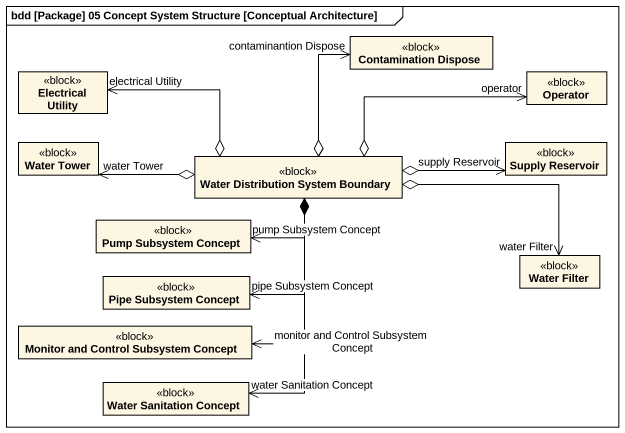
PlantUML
@startuml
mainframe bdd [Package] 05 Concept System Structure [Conceptual Architecture]
hide circle
hide empty members
class "Contamination Dispose" as Contamination_Dispose <<block>>
class "Electrical Utility" as Electrical_Utility <<block>>
class Operator <<block>>
class "Water Tower" as Water_Tower <<block>>
class "Supply Reservoir" as Supply_Reservoir <<block>>
class "Water Distribution System Boundary" as Water_Distribution_System <<block>>
class "Pump Subsystem Concept" as Pump_Subsystem_Concept <<block>>
class "Pipe Subsystem Concept" as Pipe_Subsystem_Concept <<block>>
class "Water Filter" as Water_Filter <<block>>
class "Monitor and Control Subsystem Concept" as Monitor_and_Control <<block>>
class "Water Sanitation Concept" as Water_Sanitation_Concept <<block>>
Water_Distribution_System o-up-> "contaminantion Dispose" Contamination_Dispose
Water_Distribution_System o-left-> "electrical Utility" Electrical_Utility
Water_Distribution_System o-right-> "operator" Operator
Water_Distribution_System o-left-> "water Tower" Water_Tower
Water_Distribution_System o-right-> "supply Reservoir" Supply_Reservoir
Water_Distribution_System *-left-> "pump Subsystem Concept" Pump_Subsystem_Concept
Water_Distribution_System *--> "pipe Subsystem Concept" Pipe_Subsystem_Concept
Water_Distribution_System o-right-> "water Filter" Water_Filter
Water_Distribution_System *--> "monitor and Control Subsystem Concept" Monitor_and_Control
Water_Distribution_System *--> "water Sanitation Concept" Water_Sanitation_Concept
@enduml
